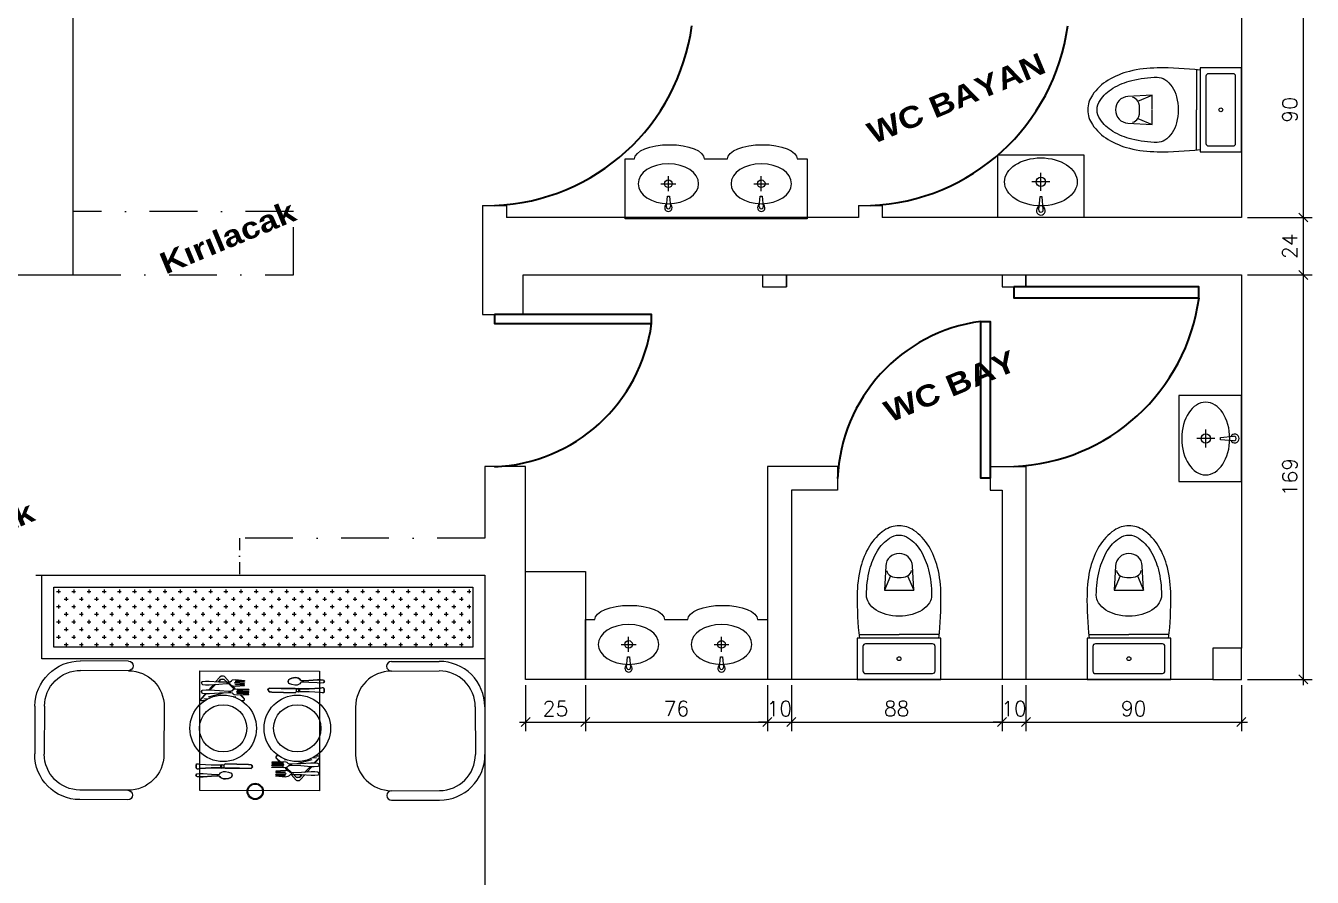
# Model space of a CAD drawing. Extents: x -454 to 2691, y -140 to 2189.
# Drawn here: x 795 to 1333, y 1299 to 1655 of the extents above; entities that cross this region are included whole.
import ezdxf

# ---------------------------------------------------------------- set-up
doc = ezdxf.new("R2010")
doc.units = 0
doc.header["$PDMODE"] = 3
doc.linetypes.add('DASHDOT', pattern=[1, 0.5, -0.25, 0, -0.25])
doc.layers.get('0').update_dxf_attribs({"linetype": 'CONTINUOUS'})
doc.layers.get('DEFPOINTS').update_dxf_attribs({"linetype": 'CONTINUOUS'})
for name, color, linetype in [('AKS', 1, 'DASHDOT'), ('ANTET', 7, 'CONTINUOUS'), ('Duvar', 7, 'CONTINUOUS'), ('INCE', 5, 'CONTINUOUS'), ('KOLON', 4, 'CONTINUOUS'), ('OLCU', 7, 'CONTINUOUS'), ('PERDE', 3, 'CONTINUOUS'), ('Tefriş', 170, 'CONTINUOUS'), ('WINDOW_TEXT', 7, 'CONTINUOUS')]:
    doc.layers.add(name, color=color, linetype=linetype)
doc.layers.add('TEFRIS', color=34, linetype='CONTINUOUS', lineweight=35)
doc.layers.add('TEFRİŞ', color=72, linetype='CONTINUOUS', lineweight=9)
doc.styles.add('OLCU YAZ.', font='romanstw.shx')
doc.dimstyles.new('CM-(S25)-O', dxfattribs={"dimscale": 2.5, "dimtxt": 2.5, "dimasz": 1.5, "dimexe": 1.5, "dimexo": 1, "dimgap": 1, "dimtad": 1, "dimdec": 1, "dimzin": 12, "dimdsep": 46, "dimtxsty": 'OLCU YAZ.', "dimblk1": 'OBLIQUE', "dimblk2": 'OBLIQUE', "dimsah": 1, "dimcen": 9, "dimdle": 1, "dimclrd": 7, "dimclre": 7, "dimclrt": 3, "dimadec": 1, "dimazin": 0, "dimtfac": 1, "dimtdec": 1, "dimtix": 1, "dimtmove": 2, "dimatfit": 3, "dimldrblk": 'OBLIQUE', "dimtolj": 1, "dimtzin": 0, "dimarcsym": 0})

# ---------------------------------------------------------------- blocks, each defined once
blk = doc.blocks.new('A$C2CC5132F')
for p, q in [((38.94, 58.07), (18.94, 58)), ((38.95, 54.07), (18.95, 54)), ((0.07, 18.94), (0, 38.94)), ((4.07, 18.95), (4, 38.95)), ((54.07, 19.12), (54, 39.12)), ((39.12, 4.07), (19.12, 4)), ((39.13, 0.07), (19.13, 0))]:
    blk.add_line(p, q)
for centre, radius, start, end in [((19, 39), 19, 90.1889, 180.1889), ((19, 39), 15, 90.1889, 180.1889), ((38.94, 56.07), 2, 270.1889, 90.1889), ((39, 39.07), 15, 0.1889, 90.1889), ((19.07, 19), 19, 180.1889, 270.1889), ((19.07, 19), 15, 180.1889, 270.1889), ((39.07, 19.07), 15, 270.1889, 0.1889), ((39.12, 2.07), 2, 270.1889, 90.1889)]:
    blk.add_arc(centre, radius, start, end)
blk = doc.blocks.new('_OBLIQUE')
at = {"color": 0, "linetype": 'ByBlock'}
blk.add_line((-0.5, -0.5), (0.5, 0.5), dxfattribs=at)
blk = doc.blocks.new('*D22')
at = {"layer": 'DEFPOINTS', "color": 0, "transparency": 16777216}
for p in [(1303.05, 1664.87), (1303.05, 1574.87), (1328.89, 1574.87)]:
    blk.add_point(p, dxfattribs=at)
at = {"layer": 'OLCU', "color": 7, "lineweight": -2, "transparency": 16777216}
for p, q in [((1328.89, 1667.37), (1328.89, 1572.37)), ((1305.55, 1664.87), (1332.64, 1664.87)), ((1305.55, 1574.87), (1332.64, 1574.87))]:
    blk.add_line(p, q, dxfattribs=at)
at = {"layer": 'OLCU', "color": 7, "lineweight": -2, "transparency": 16777216, "xscale": 3.75, "yscale": 3.75, "zscale": 3.75}
for p, rotation in [((1328.89, 1664.87), 90), ((1328.89, 1574.87), 270)]:
    blk.add_blockref('_OBLIQUE', p, dxfattribs=dict(at, rotation=rotation))
at = {"layer": 'OLCU', "color": 3, "transparency": 16777216, "insert": (1323.27, 1619.87), "char_height": 6.25, "attachment_point": 5, "rotation": 90, "style": 'OLCU YAZ.'}
blk.add_mtext('\\A1;90', dxfattribs=at)
blk = doc.blocks.new('*D23')
at = {"layer": 'DEFPOINTS', "color": 0, "transparency": 16777216}
for p in [(1303.05, 1574.87), (1303.05, 1550.87), (1328.89, 1550.87)]:
    blk.add_point(p, dxfattribs=at)
at = {"layer": 'OLCU', "color": 7, "lineweight": -2, "transparency": 16777216}
for p, q in [((1305.55, 1574.87), (1332.64, 1574.87)), ((1328.89, 1577.37), (1328.89, 1548.37)), ((1305.55, 1550.87), (1332.64, 1550.87))]:
    blk.add_line(p, q, dxfattribs=at)
at = {"layer": 'OLCU', "color": 7, "lineweight": -2, "transparency": 16777216, "xscale": 3.75, "yscale": 3.75, "zscale": 3.75}
for p, rotation in [((1328.89, 1574.87), 90), ((1328.89, 1550.87), 270)]:
    blk.add_blockref('_OBLIQUE', p, dxfattribs=dict(at, rotation=rotation))
at = {"layer": 'OLCU', "color": 3, "transparency": 16777216, "insert": (1323.27, 1562.87), "char_height": 6.25, "attachment_point": 5, "rotation": 90, "style": 'OLCU YAZ.'}
blk.add_mtext('\\A1;24', dxfattribs=at)
blk = doc.blocks.new('*D24')
at = {"layer": 'DEFPOINTS', "color": 0, "transparency": 16777216}
for p in [(1303.05, 1550.87), (1303.05, 1381.87), (1328.89, 1381.87)]:
    blk.add_point(p, dxfattribs=at)
at = {"layer": 'OLCU', "color": 7, "lineweight": -2, "transparency": 16777216}
for p, q in [((1328.89, 1553.37), (1328.89, 1379.37)), ((1305.55, 1550.87), (1332.64, 1550.87)), ((1305.55, 1381.87), (1332.64, 1381.87))]:
    blk.add_line(p, q, dxfattribs=at)
at = {"layer": 'OLCU', "color": 7, "lineweight": -2, "transparency": 16777216, "xscale": 3.75, "yscale": 3.75, "zscale": 3.75}
for p, rotation in [((1328.89, 1550.87), 90), ((1328.89, 1381.87), 270)]:
    blk.add_blockref('_OBLIQUE', p, dxfattribs=dict(at, rotation=rotation))
at = {"layer": 'OLCU', "color": 3, "transparency": 16777216, "insert": (1323.27, 1466.37), "char_height": 6.25, "attachment_point": 5, "rotation": 90, "style": 'OLCU YAZ.'}
blk.add_mtext('\\A1;169', dxfattribs=at)
blk = doc.blocks.new('*D25')
at = {"layer": 'DEFPOINTS', "color": 0, "transparency": 16777216}
for p in [(1004.05, 1381.87), (1029.05, 1381.87), (1029.05, 1364.03)]:
    blk.add_point(p, dxfattribs=at)
at = {"layer": 'OLCU', "color": 7, "lineweight": -2, "transparency": 16777216}
for p, q in [((1004.05, 1379.37), (1004.05, 1360.28)), ((1029.05, 1379.37), (1029.05, 1360.28)), ((1001.55, 1364.03), (1031.55, 1364.03))]:
    blk.add_line(p, q, dxfattribs=at)
at = {"layer": 'OLCU', "color": 7, "lineweight": -2, "transparency": 16777216, "xscale": 3.75, "yscale": 3.75, "zscale": 3.75, "rotation": 180}
blk.add_blockref('_OBLIQUE', (1004.05, 1364.03), dxfattribs=at)
at = {"layer": 'OLCU', "color": 7, "lineweight": -2, "transparency": 16777216, "xscale": 3.75, "yscale": 3.75, "zscale": 3.75}
blk.add_blockref('_OBLIQUE', (1029.05, 1364.03), dxfattribs=at)
at = {"layer": 'OLCU', "color": 3, "transparency": 16777216, "insert": (1016.55, 1369.65), "char_height": 6.25, "attachment_point": 5, "style": 'OLCU YAZ.'}
blk.add_mtext('\\A1;25', dxfattribs=at)
blk = doc.blocks.new('*D26')
at = {"layer": 'DEFPOINTS', "color": 0, "transparency": 16777216}
for p in [(1029.05, 1381.87), (1105.06, 1381.87), (1105.06, 1364.03)]:
    blk.add_point(p, dxfattribs=at)
at = {"layer": 'OLCU', "color": 7, "lineweight": -2, "transparency": 16777216}
for p, q in [((1029.05, 1379.37), (1029.05, 1360.28)), ((1105.06, 1379.37), (1105.06, 1360.28)), ((1026.55, 1364.03), (1107.56, 1364.03))]:
    blk.add_line(p, q, dxfattribs=at)
at = {"layer": 'OLCU', "color": 7, "lineweight": -2, "transparency": 16777216, "xscale": 3.75, "yscale": 3.75, "zscale": 3.75, "rotation": 180}
blk.add_blockref('_OBLIQUE', (1029.05, 1364.03), dxfattribs=at)
at = {"layer": 'OLCU', "color": 7, "lineweight": -2, "transparency": 16777216, "xscale": 3.75, "yscale": 3.75, "zscale": 3.75}
blk.add_blockref('_OBLIQUE', (1105.06, 1364.03), dxfattribs=at)
at = {"layer": 'OLCU', "color": 3, "transparency": 16777216, "insert": (1067.05, 1369.65), "char_height": 6.25, "attachment_point": 5, "style": 'OLCU YAZ.'}
blk.add_mtext('\\A1;76', dxfattribs=at)
blk = doc.blocks.new('*D27')
at = {"layer": 'DEFPOINTS', "color": 0, "transparency": 16777216}
for p in [(1105.06, 1381.87), (1115.06, 1381.87), (1115.06, 1364.03)]:
    blk.add_point(p, dxfattribs=at)
at = {"layer": 'OLCU', "color": 7, "lineweight": -2, "transparency": 16777216}
for p, q in [((1105.06, 1379.37), (1105.06, 1360.28)), ((1115.06, 1379.37), (1115.06, 1360.28)), ((1105.06, 1364.03), (1101.31, 1364.03)), ((1105.06, 1364.03), (1115.06, 1364.03)), ((1115.06, 1364.03), (1118.81, 1364.03))]:
    blk.add_line(p, q, dxfattribs=at)
at = {"layer": 'OLCU', "color": 7, "lineweight": -2, "transparency": 16777216, "xscale": 3.75, "yscale": 3.75, "zscale": 3.75}
blk.add_blockref('_OBLIQUE', (1105.06, 1364.03), dxfattribs=at)
at = {"layer": 'OLCU', "color": 7, "lineweight": -2, "transparency": 16777216, "xscale": 3.75, "yscale": 3.75, "zscale": 3.75, "rotation": 180}
blk.add_blockref('_OBLIQUE', (1115.06, 1364.03), dxfattribs=at)
at = {"layer": 'OLCU', "color": 3, "transparency": 16777216, "insert": (1110.06, 1369.65), "char_height": 6.25, "attachment_point": 5, "style": 'OLCU YAZ.'}
blk.add_mtext('\\A1;10', dxfattribs=at)
blk = doc.blocks.new('*D28')
at = {"layer": 'DEFPOINTS', "color": 0, "transparency": 16777216}
for p in [(1115.06, 1381.87), (1203.05, 1381.87), (1203.05, 1364.03)]:
    blk.add_point(p, dxfattribs=at)
at = {"layer": 'OLCU', "color": 7, "lineweight": -2, "transparency": 16777216}
for p, q in [((1115.06, 1379.37), (1115.06, 1360.28)), ((1203.05, 1379.37), (1203.05, 1360.28)), ((1112.56, 1364.03), (1205.55, 1364.03))]:
    blk.add_line(p, q, dxfattribs=at)
at = {"layer": 'OLCU', "color": 7, "lineweight": -2, "transparency": 16777216, "xscale": 3.75, "yscale": 3.75, "zscale": 3.75, "rotation": 180}
blk.add_blockref('_OBLIQUE', (1115.06, 1364.03), dxfattribs=at)
at = {"layer": 'OLCU', "color": 7, "lineweight": -2, "transparency": 16777216, "xscale": 3.75, "yscale": 3.75, "zscale": 3.75}
blk.add_blockref('_OBLIQUE', (1203.05, 1364.03), dxfattribs=at)
at = {"layer": 'OLCU', "color": 3, "transparency": 16777216, "insert": (1159.05, 1369.65), "char_height": 6.25, "attachment_point": 5, "style": 'OLCU YAZ.'}
blk.add_mtext('\\A1;88', dxfattribs=at)
blk = doc.blocks.new('*D29')
at = {"layer": 'DEFPOINTS', "color": 0, "transparency": 16777216}
for p in [(1203.05, 1381.87), (1213.05, 1381.87), (1213.05, 1364.03)]:
    blk.add_point(p, dxfattribs=at)
at = {"layer": 'OLCU', "color": 7, "lineweight": -2, "transparency": 16777216}
for p, q in [((1203.05, 1379.37), (1203.05, 1360.28)), ((1213.05, 1379.37), (1213.05, 1360.28)), ((1203.05, 1364.03), (1199.3, 1364.03)), ((1203.05, 1364.03), (1213.05, 1364.03)), ((1213.05, 1364.03), (1216.8, 1364.03))]:
    blk.add_line(p, q, dxfattribs=at)
at = {"layer": 'OLCU', "color": 7, "lineweight": -2, "transparency": 16777216, "xscale": 3.75, "yscale": 3.75, "zscale": 3.75}
blk.add_blockref('_OBLIQUE', (1203.05, 1364.03), dxfattribs=at)
at = {"layer": 'OLCU', "color": 7, "lineweight": -2, "transparency": 16777216, "xscale": 3.75, "yscale": 3.75, "zscale": 3.75, "rotation": 180}
blk.add_blockref('_OBLIQUE', (1213.05, 1364.03), dxfattribs=at)
at = {"layer": 'OLCU', "color": 3, "transparency": 16777216, "insert": (1208.05, 1369.65), "char_height": 6.25, "attachment_point": 5, "style": 'OLCU YAZ.'}
blk.add_mtext('\\A1;10', dxfattribs=at)
blk = doc.blocks.new('*D30')
at = {"layer": 'DEFPOINTS', "color": 0, "transparency": 16777216}
for p in [(1213.05, 1381.87), (1303.05, 1381.87), (1303.05, 1364.03)]:
    blk.add_point(p, dxfattribs=at)
at = {"layer": 'OLCU', "color": 7, "lineweight": -2, "transparency": 16777216}
for p, q in [((1213.05, 1379.37), (1213.05, 1360.28)), ((1303.05, 1379.37), (1303.05, 1360.28)), ((1210.55, 1364.03), (1305.55, 1364.03))]:
    blk.add_line(p, q, dxfattribs=at)
at = {"layer": 'OLCU', "color": 7, "lineweight": -2, "transparency": 16777216, "xscale": 3.75, "yscale": 3.75, "zscale": 3.75, "rotation": 180}
blk.add_blockref('_OBLIQUE', (1213.05, 1364.03), dxfattribs=at)
at = {"layer": 'OLCU', "color": 7, "lineweight": -2, "transparency": 16777216, "xscale": 3.75, "yscale": 3.75, "zscale": 3.75}
blk.add_blockref('_OBLIQUE', (1303.05, 1364.03), dxfattribs=at)
at = {"layer": 'OLCU', "color": 3, "transparency": 16777216, "insert": (1258.05, 1369.65), "char_height": 6.25, "attachment_point": 5, "style": 'OLCU YAZ.'}
blk.add_mtext('\\A1;90', dxfattribs=at)

msp = doc.modelspace()

# ---------------------------------------------------------------- hatches: boundary and pattern name
at = {"layer": 'PERDE'}
h = msp.add_hatch(dxfattribs=at)
h.set_pattern_fill('CROSS', color=256, scale=0.5, angle=-90)
h.set_pattern_definition([(270, (23875.342, 9461.6717), (3.175, -3.175), [1.5875, -4.7625]), (360, (23874.548, 9460.878), (3.175, 3.175), [1.5875, -4.7625])])
h.paths.add_polyline_path([(807.05, 1420.37), (807.05, 1395.37), (982.05, 1395.37), (982.05, 1420.37)])

# ---------------------------------------------------------------- linework, layer by layer
at = {"layer": 'AKS', "ltscale": 40}
msp.add_line((987.05, 1440.87), (884.55, 1440.87), dxfattribs=at)
at = {"layer": 'AKS', "ltscale": 10}
for p, q in [((884.55, 1440.87), (884.55, 1425.37)), ((799.55, 1425.37), (987.05, 1425.37))]:
    msp.add_line(p, q, dxfattribs=at)
at = {"layer": 'AKS', "ltscale": 40}
msp.add_lwpolyline([(815.05, 1550.87), (907.05, 1550.87), (907.05, 1577.37), (815.05, 1577.37)], dxfattribs=at)
at = {"layer": 'Duvar'}
for p, q in [((815.05, 1550.87), (815.05, 1674.87)), ((1303.05, 1664.87), (1303.05, 1574.87)), ((986.05, 1579.87), (986.05, 1534.37)), ((986.05, 1579.87), (996.05, 1579.87)), ((996.05, 1579.87), (996.05, 1574.87)), ((1143.05, 1574.87), (996.05, 1574.87)), ((1143.05, 1579.87), (1143.05, 1574.87)), ((1143.05, 1579.87), (1153.05, 1579.87)), ((1153.05, 1579.87), (1153.05, 1574.87)), ((1153.05, 1579.87), (1153.05, 1574.87)), ((1303.05, 1574.87), (1153.05, 1574.87)), ((778.55, 1550.87), (815.05, 1550.87)), ((1003.05, 1534.37), (1003.05, 1550.87)), ((1003.05, 1550.87), (1303.05, 1550.87)), ((1103.05, 1550.87), (1103.05, 1545.87)), ((1103.05, 1550.87), (1103.05, 1545.87)), ((1113.05, 1550.87), (1113.05, 1545.87)), ((1113.05, 1550.87), (1113.05, 1545.87)), ((1113.05, 1545.87), (1113.05, 1550.87)), ((1203.05, 1550.87), (1203.05, 1545.87)), ((1203.05, 1550.87), (1203.05, 1545.87)), ((1213.05, 1550.87), (1213.05, 1545.87)), ((1213.05, 1550.87), (1213.05, 1545.87)), ((1213.05, 1545.87), (1213.05, 1550.87)), ((1303.05, 1550.87), (1303.05, 1394.87)), ((1103.05, 1545.87), (1113.05, 1545.87)), ((1203.05, 1545.87), (1213.05, 1545.87)), ((986.05, 1534.37), (1003.05, 1534.37)), ((1004.05, 1470.87), (987.05, 1470.87)), ((987.05, 1470.87), (987.05, 1440.87)), ((1004.05, 1426.87), (1004.05, 1470.87)), ((1105.06, 1470.87), (1105.06, 1381.87)), ((1134.39, 1470.87), (1105.06, 1470.87)), ((1134.39, 1470.87), (1134.39, 1460.87)), ((1198.05, 1470.87), (1213.05, 1470.87)), ((1198.05, 1470.87), (1198.05, 1460.87)), ((1213.05, 1470.87), (1213.05, 1381.87)), ((1213.05, 1465.87), (1213.05, 1460.87)), ((1213.05, 1465.87), (1213.05, 1460.87)), ((1115.06, 1460.87), (1115.06, 1381.87)), ((1134.39, 1460.87), (1115.06, 1460.87)), ((1198.05, 1460.87), (1203.05, 1460.87)), ((1203.05, 1460.87), (1203.05, 1381.87)), ((987.05, 1425.37), (987.05, 1109.37)), ((1291.05, 1381.87), (1029.05, 1381.87))]:
    msp.add_line(p, q, dxfattribs=at)
at = {"layer": 'INCE', "color": 29}
for points in [[(987.05, 1425.37), (987.05, 1390.37), (802.05, 1390.37), (802.05, 1425.37)], [(982.05, 1420.37), (982.05, 1395.37), (807.05, 1395.37), (807.05, 1420.37)]]:
    msp.add_lwpolyline(points, close=True, dxfattribs=at)
at = {"layer": 'KOLON'}
for points in [[(1004.05, 1426.87), (1029.05, 1426.87), (1029.05, 1381.87), (1004.05, 1381.87)], [(1291.05, 1381.87), (1303.05, 1381.87), (1303.05, 1394.87), (1291.05, 1394.87)]]:
    msp.add_lwpolyline(points, close=True, dxfattribs=at)
at = {"layer": 'PERDE'}
msp.add_lwpolyline([(917.93, 1335.33), (867.93, 1335.4), (868.01, 1385.4), (918.01, 1385.33)], close=True, dxfattribs=at)
at = {"layer": 'TEFRIS'}
for points in [[(1208.05, 1545.87), (1208.05, 1541.32), (1285.33, 1541.32), (1285.33, 1545.87)], [(991.05, 1534.37), (991.05, 1530.51), (1056.64, 1530.51), (1056.64, 1534.37)], [(1198.05, 1465.87), (1194.2, 1465.87), (1194.2, 1531.46), (1198.05, 1531.46)]]:
    msp.add_lwpolyline(points, close=True, dxfattribs=at)
for centre, radius, start, end in [((987.52, 1666.52), 86.73, 272.3362, 352.3787), ((1144.52, 1666.52), 86.73, 272.3362, 352.3787), ((1204.74, 1552.1), 81.31, 272.3362, 352.3787), ((988.24, 1539.66), 69.01, 272.3362, 352.3787), ((1203.35, 1463.05), 69.01, 97.6213, 177.6638)]:
    msp.add_arc(centre, radius, start, end, dxfattribs=at)
at = {"layer": 'Tefriş'}
for p, q in [((1045.67, 1574.38), (1045.67, 1599.34)), ((1045.67, 1599.34), (1049.59, 1599.34)), ((1078.71, 1599.34), (1088.39, 1599.34)), ((1117.51, 1599.34), (1121.67, 1599.34)), ((1121.67, 1599.34), (1121.67, 1574.38)), ((1063.69, 1585.86), (1063.69, 1592.09)), ((1102.5, 1585.86), (1102.5, 1592.09)), ((1219.29, 1586.02), (1219.29, 1593.51)), ((1060.58, 1588.97), (1066.81, 1588.97)), ((1099.38, 1588.97), (1105.61, 1588.97)), ((1223.04, 1589.77), (1215.55, 1589.77)), ((1062.88, 1579.35), (1063.28, 1583.83)), ((1063.28, 1583.83), (1064.1, 1583.83)), ((1064.1, 1583.83), (1064.51, 1579.35)), ((1101.68, 1579.35), (1102.09, 1583.83)), ((1102.09, 1583.83), (1102.9, 1583.83)), ((1102.9, 1583.83), (1103.31, 1579.35)), ((1218.8, 1583.57), (1218.31, 1578.18)), ((1219.78, 1583.57), (1218.8, 1583.57)), ((1220.27, 1578.18), (1219.78, 1583.57)), ((1121.67, 1574.38), (1045.67, 1574.38)), ((1288.15, 1478.76), (1288.15, 1486.25)), ((1294.35, 1483), (1299.74, 1483.49)), ((1291.9, 1482.51), (1284.41, 1482.51)), ((1294.35, 1482.02), (1294.35, 1483)), ((1299.74, 1481.53), (1294.35, 1482.02)), ((1029.05, 1381.87), (1029.05, 1406.83)), ((1029.05, 1406.83), (1032.97, 1406.83)), ((1062.09, 1406.83), (1071.77, 1406.83)), ((1100.89, 1406.83), (1105.06, 1406.83)), ((1105.06, 1406.83), (1105.06, 1381.87)), ((1047.07, 1393.35), (1047.07, 1399.58)), ((1085.88, 1393.35), (1085.88, 1399.58)), ((1043.96, 1396.46), (1050.19, 1396.46)), ((1082.76, 1396.46), (1089, 1396.46)), ((1046.26, 1386.84), (1046.67, 1391.32)), ((1046.67, 1391.32), (1047.48, 1391.32)), ((1047.48, 1391.32), (1047.89, 1386.84)), ((1085.06, 1386.84), (1085.47, 1391.32)), ((1085.47, 1391.32), (1086.29, 1391.32)), ((1086.29, 1391.32), (1086.69, 1386.84)), ((1105.06, 1381.87), (1029.05, 1381.87))]:
    msp.add_line(p, q, dxfattribs=at)
for points in [[(1237.28, 1574.87), (1201.3, 1574.87), (1201.3, 1601.01), (1237.28, 1601.01)], [(1303.05, 1464.52), (1303.05, 1500.5), (1276.92, 1500.5), (1276.92, 1464.52)]]:
    msp.add_lwpolyline(points, close=True, dxfattribs=at)
for centre, radius in [((1219.29, 1589.77), 1.93), ((1063.69, 1588.97), 1.6), ((1102.5, 1588.97), 1.6), ((1288.15, 1482.51), 1.93), ((1047.07, 1396.46), 1.6), ((1085.88, 1396.46), 1.6)]:
    msp.add_circle(centre, radius, dxfattribs=at)
for centre, radius, start, end in [((1063.69, 1578.94), 1.54, 118.3615, 61.6385), ((1102.5, 1578.94), 1.54, 118.3615, 61.6385), ((1063.69, 1579.27), 0.819, 174.8056, 5.1944), ((1102.5, 1579.27), 0.819, 174.8056, 5.1944), ((1219.29, 1577.69), 1.85, 118.3615, 61.6385), ((1219.29, 1578.09), 0.984, 174.8056, 5.1944), ((1300.23, 1482.51), 1.85, 208.3615, 151.6385), ((1299.83, 1482.51), 0.984, 264.8056, 95.1944), ((1047.07, 1386.43), 1.54, 118.3615, 61.6385), ((1047.07, 1386.77), 0.819, 174.8056, 5.1944), ((1085.88, 1386.43), 1.54, 118.3615, 61.6385), ((1085.88, 1386.77), 0.819, 174.8056, 5.1944)]:
    msp.add_arc(centre, radius, start, end, dxfattribs=at)
at = {"layer": 'Tefriş', "extrusion": (0, 0, -1)}
for centre in [(1064.15, 1599.34), (1102.95, 1599.34), (1047.53, 1406.83), (1086.33, 1406.83)]:
    msp.add_ellipse(centre, major_axis=(14.56, 0), ratio=0.409186, start_param=3.141593, end_param=6.283185, dxfattribs=at)
for centre, major_axis in [((1063.69, 1588.97), (-12.64, 0)), ((1102.5, 1588.97), (-12.64, 0)), ((1288.15, 1482.51), (0, -15.19)), ((1047.07, 1396.46), (-12.64, 0)), ((1085.88, 1396.46), (-12.64, 0))]:
    msp.add_ellipse(centre, major_axis=major_axis, ratio=0.660241, dxfattribs=at)
at = {"layer": 'Tefriş'}
msp.add_ellipse((1219.29, 1589.77), major_axis=(15.19, 0), ratio=0.660241, dxfattribs=at)
at = {"layer": 'TEFRİŞ', "ltscale": 0.02}
for p, q in [((1284.34, 1636.62), (1284.34, 1619.87)), ((1303.05, 1637.37), (1285.8, 1637.37)), ((1285.8, 1637.37), (1285.8, 1602.37)), ((1303.05, 1602.37), (1303.05, 1637.37)), ((1259.79, 1623.46), (1265.76, 1625.97)), ((1284.34, 1603.12), (1284.34, 1619.87)), ((1259.79, 1616.28), (1265.76, 1613.77)), ((1285.8, 1602.37), (1303.05, 1602.37)), ((1156.46, 1425.13), (1153.95, 1419.16)), ((1163.64, 1425.13), (1166.15, 1419.16)), ((1252.46, 1425.13), (1249.95, 1419.16)), ((1259.64, 1425.13), (1262.15, 1419.16)), ((1142.55, 1399.12), (1142.55, 1381.87)), ((1177.55, 1399.12), (1142.55, 1399.12)), ((1143.31, 1400.58), (1160.05, 1400.58)), ((1176.8, 1400.58), (1160.05, 1400.58)), ((1177.55, 1381.87), (1177.55, 1399.12)), ((1238.55, 1399.12), (1238.55, 1381.87)), ((1273.55, 1399.12), (1238.55, 1399.12)), ((1239.31, 1400.58), (1256.05, 1400.58)), ((1272.8, 1400.58), (1256.05, 1400.58)), ((1273.55, 1381.87), (1273.55, 1399.12)), ((1142.55, 1381.87), (1177.55, 1381.87)), ((1238.55, 1381.87), (1273.55, 1381.87))]:
    msp.add_line(p, q, dxfattribs=at)
for points in [[(1285.8, 1636.45, 0.032668), (1267.9, 1637.37, 0.061289), (1256.28, 1635.94, 0.074622), (1247.38, 1632.24, 0.106977), (1240.8, 1626.04, 0.151576), (1238.89, 1619.87, 0.151576), (1240.8, 1613.7, 0.106977), (1247.38, 1607.49, 0.074622), (1256.28, 1603.8, 0.061289), (1267.9, 1602.37, 0.032668), (1285.8, 1603.28, 0.032668)], [(1265.76, 1619.94), (1265.76, 1625.97), (1255.67, 1625.47, 0.405979), (1250.45, 1619.87, 0.405979), (1255.67, 1614.27), (1265.76, 1613.77), (1265.76, 1619.79)], [(1257.58, 1614.68, 0.22526), (1259.79, 1616.28, 0.155373), (1260.49, 1619.87, 0.155373), (1259.79, 1623.46, 0.22526), (1257.58, 1625.06)], [(1176.64, 1399.12, 0.032668), (1177.55, 1417.02, 0.061289), (1176.12, 1428.64, 0.074622), (1172.43, 1437.54, 0.106977), (1166.22, 1444.12, 0.151576), (1160.05, 1446.03, 0.151576), (1153.89, 1444.12, 0.106977), (1147.68, 1437.54, 0.074622), (1143.98, 1428.64, 0.061289), (1142.55, 1417.02, 0.032668), (1143.47, 1399.12, 0.032668)], [(1272.64, 1399.12, 0.032668), (1273.55, 1417.02, 0.061289), (1272.12, 1428.64, 0.074622), (1268.43, 1437.54, 0.106977), (1262.22, 1444.12, 0.151576), (1256.05, 1446.03, 0.151576), (1249.89, 1444.12, 0.106977), (1243.68, 1437.54, 0.074622), (1239.98, 1428.64, 0.061289), (1238.55, 1417.02, 0.032668), (1239.47, 1399.12, 0.032668)], [(1160.13, 1419.16), (1166.15, 1419.16), (1165.65, 1429.25, 0.405979), (1160.05, 1434.47, 0.405979), (1154.46, 1429.25), (1153.95, 1419.16), (1159.98, 1419.16)], [(1256.13, 1419.16), (1262.15, 1419.16), (1261.65, 1429.25, 0.405979), (1256.05, 1434.47, 0.405979), (1250.46, 1429.25), (1249.95, 1419.16), (1255.98, 1419.16)], [(1154.86, 1427.34, 0.22526), (1156.46, 1425.13, 0.155373), (1160.05, 1424.43, 0.155373), (1163.64, 1425.13, 0.22526), (1165.24, 1427.34)], [(1250.86, 1427.34, 0.22526), (1252.46, 1425.13, 0.155373), (1256.05, 1424.43, 0.155373), (1259.64, 1425.13, 0.22526), (1261.24, 1427.34)]]:
    msp.add_lwpolyline(points, format="xyb", dxfattribs=at)
for points in [[(1289.27, 1604.8), (1299.58, 1604.8, 0.414214), (1300.62, 1605.84), (1300.62, 1633.89, 0.414214), (1299.58, 1634.94), (1289.27, 1634.94, 0.414214), (1288.23, 1633.89), (1288.23, 1605.84, 0.414214)], [(1267.9, 1633.48, -0.144189), (1271.02, 1632.56, -0.107177), (1274.08, 1629.49, -0.077883), (1275.93, 1625.3, -0.065094), (1276.64, 1619.87, -0.065094), (1275.93, 1614.44, -0.077883), (1274.08, 1610.24, -0.107177), (1271.02, 1607.17, -0.144189), (1267.9, 1606.26, -0.061289), (1257.22, 1607.57, -0.074622), (1249.39, 1610.82, -0.106977), (1244.01, 1615.9, -0.151576), (1242.78, 1619.87, -0.151576), (1244.01, 1623.83, -0.106977), (1249.39, 1628.91, -0.074622), (1257.22, 1632.16, -0.061289)], [(1173.66, 1417.02, -0.144189), (1172.75, 1413.9, -0.107177), (1169.68, 1410.84, -0.077883), (1165.48, 1408.99, -0.065094), (1160.05, 1408.28, -0.065094), (1154.62, 1408.99, -0.077883), (1150.43, 1410.84, -0.107177), (1147.36, 1413.9, -0.144189), (1146.44, 1417.02, -0.061289), (1147.76, 1427.7, -0.074622), (1151.01, 1435.53, -0.106977), (1156.09, 1440.91, -0.151576), (1160.05, 1442.14, -0.151576), (1164.02, 1440.91, -0.106977), (1169.1, 1435.53, -0.074622), (1172.35, 1427.7, -0.061289)], [(1269.66, 1417.02, -0.144189), (1268.75, 1413.9, -0.107177), (1265.68, 1410.84, -0.077883), (1261.48, 1408.99, -0.065094), (1256.05, 1408.28, -0.065094), (1250.62, 1408.99, -0.077883), (1246.43, 1410.84, -0.107177), (1243.36, 1413.9, -0.144189), (1242.44, 1417.02, -0.061289), (1243.76, 1427.7, -0.074622), (1247.01, 1435.53, -0.106977), (1252.09, 1440.91, -0.151576), (1256.05, 1442.14, -0.151576), (1260.02, 1440.91, -0.106977), (1265.1, 1435.53, -0.074622), (1268.35, 1427.7, -0.061289)], [(1144.98, 1395.65), (1144.98, 1385.34, 0.414214), (1146.03, 1384.3), (1174.08, 1384.3, 0.414214), (1175.12, 1385.34), (1175.12, 1395.65, 0.414214), (1174.08, 1396.69), (1146.03, 1396.69, 0.414214)], [(1240.98, 1395.65), (1240.98, 1385.34, 0.414214), (1242.03, 1384.3), (1270.08, 1384.3, 0.414214), (1271.12, 1385.34), (1271.12, 1395.65, 0.414214), (1270.08, 1396.69), (1242.03, 1396.69, 0.414214)]]:
    msp.add_lwpolyline(points, format="xyb", close=True, dxfattribs=at)
for centre in [(1294.43, 1619.87), (1160.05, 1390.49), (1256.05, 1390.49)]:
    msp.add_circle(centre, 0.806, dxfattribs=at)
at = {"layer": 'WINDOW_TEXT', "color": 8}
for p, q in [((869.11, 1381.01), (870.34, 1381.17)), ((870.34, 1381.17), (871.89, 1381.16)), ((871.89, 1381.16), (875.9, 1380.85)), ((876.21, 1382.7), (874.69, 1380.94)), ((876.67, 1381.77), (875.76, 1380.86)), ((876.83, 1383.16), (876.21, 1382.7)), ((877.6, 1381.93), (876.67, 1381.77)), ((877.91, 1383.16), (876.83, 1383.16)), ((878.21, 1381.77), (877.6, 1381.93)), ((878.22, 1383.01), (877.91, 1383.16)), ((879.34, 1380.69), (878.21, 1381.77)), ((880.31, 1380.72), (878.22, 1383.01)), ((880.68, 1380.84), (881.15, 1381.31)), ((881.15, 1381.31), (881.61, 1381.61)), ((881.61, 1381.61), (882.84, 1381.77)), ((882.84, 1381.77), (886.7, 1381.45)), ((886.7, 1381.3), (882.84, 1381.15)), ((882.84, 1381.15), (882.84, 1380.99)), ((886.7, 1381.45), (886.7, 1381.3)), ((905.08, 1381.56), (904.85, 1381.01)), ((905.49, 1381.97), (905.08, 1381.56)), ((906.39, 1382.33), (905.49, 1381.97)), ((907.74, 1382.58), (906.39, 1382.33)), ((908.57, 1382.53), (907.74, 1382.58)), ((909.26, 1382.3), (908.57, 1382.53)), ((909.77, 1381.94), (909.26, 1382.3)), ((910.06, 1381.54), (909.77, 1381.94)), ((910.2, 1381.4), (910.06, 1381.54)), ((910.6, 1381.26), (910.2, 1381.4)), ((911.37, 1381.26), (910.6, 1381.26)), ((913.55, 1381.38), (911.37, 1381.26)), ((917.07, 1381.63), (913.55, 1381.38)), ((918.38, 1381.65), (917.07, 1381.63)), ((919.53, 1381.53), (918.38, 1381.65)), ((919.85, 1381.4), (919.53, 1381.53)), ((919.97, 1381.14), (919.85, 1381.4)), ((919.97, 1380.83), (919.97, 1381.14)), ((870.37, 1375.95), (868.48, 1373.76)), ((868.64, 1376.85), (868.8, 1377.16)), ((868.64, 1376.85), (868.64, 1376.54)), ((868.64, 1376.54), (868.64, 1376.85)), ((868.64, 1376.54), (868.79, 1376.23)), ((870.8, 1375.92), (868.64, 1373.76)), ((868.65, 1380.55), (868.8, 1380.86)), ((868.65, 1380.55), (868.65, 1380.24)), ((868.65, 1380.24), (868.8, 1379.93)), ((868.79, 1376.23), (869.1, 1376.08)), ((868.8, 1380.86), (869.11, 1381.01)), ((868.8, 1379.93), (869.11, 1379.78)), ((868.8, 1377.16), (869.1, 1377.31)), ((869.1, 1377.31), (870.65, 1377.46)), ((869.1, 1376.08), (870.65, 1375.92)), ((869.11, 1379.78), (870.34, 1379.62)), ((870.34, 1379.62), (871.89, 1379.62)), ((870.65, 1377.46), (872.04, 1377.46)), ((870.65, 1375.92), (872.03, 1375.92)), ((871.57, 1374.53), (877.92, 1376.21)), ((873.66, 1379.76), (871.68, 1377.46)), ((871.89, 1379.62), (875.9, 1379.92)), ((872.03, 1375.92), (876.2, 1376.22)), ((872.04, 1377.46), (876.2, 1377.15)), ((874.73, 1379.84), (872.32, 1377.44)), ((875.9, 1380.85), (879.14, 1380.69)), ((875.9, 1379.92), (879.14, 1380.07)), ((876.2, 1377.15), (879.91, 1376.99)), ((876.2, 1376.22), (879.9, 1376.37)), ((879.14, 1380.69), (880.22, 1380.69)), ((879.14, 1380.07), (880.22, 1380.07)), ((879.9, 1376.37), (880.98, 1376.37)), ((879.91, 1376.99), (880.99, 1376.99)), ((882.38, 1377.76), (879.98, 1380.07)), ((880.22, 1380.69), (880.68, 1380.84)), ((880.22, 1380.07), (880.68, 1379.92)), ((880.68, 1379.92), (881.14, 1379.45)), ((880.98, 1376.37), (881.45, 1376.21)), ((880.99, 1376.99), (881.45, 1377.14)), ((881.14, 1379.45), (881.61, 1379.14)), ((881.45, 1377.14), (881.91, 1377.6)), ((881.45, 1376.21), (881.91, 1375.75)), ((881.61, 1379.14), (882.84, 1378.99)), ((882.95, 1377.83), (881.77, 1379.12)), ((881.91, 1377.6), (882.38, 1377.75)), ((881.91, 1375.75), (882.37, 1375.59)), ((882.38, 1377.75), (883.61, 1377.91)), ((882.69, 1380.53), (882.53, 1380.38)), ((882.69, 1380.22), (882.53, 1380.38)), ((886.7, 1380.68), (882.69, 1380.53)), ((886.7, 1380.06), (882.69, 1380.22)), ((882.84, 1380.99), (886.7, 1380.83)), ((882.84, 1379.76), (886.7, 1379.91)), ((882.84, 1379.61), (882.84, 1379.76)), ((886.7, 1379.45), (882.84, 1379.61)), ((882.84, 1378.99), (886.7, 1379.29)), ((883.45, 1376.83), (883.3, 1376.67)), ((883.45, 1376.52), (883.3, 1376.67)), ((883.67, 1376.51), (883.4, 1376.77)), ((888.39, 1376.97), (883.45, 1376.83)), ((888.39, 1376.36), (883.45, 1376.52)), ((883.61, 1377.91), (888.39, 1377.75)), ((888.39, 1377.59), (883.61, 1377.44)), ((883.61, 1377.44), (883.61, 1377.29)), ((883.61, 1377.29), (888.39, 1377.13)), ((883.61, 1376.06), (888.39, 1376.2)), ((883.61, 1375.9), (883.61, 1376.06)), ((888.39, 1375.74), (883.61, 1375.9)), ((884.17, 1376.5), (883.85, 1376.84)), ((884.32, 1375.88), (884.12, 1376.07)), ((884.75, 1375.86), (884.54, 1376.08)), ((886.7, 1380.83), (886.7, 1380.68)), ((886.7, 1379.91), (886.7, 1380.06)), ((886.7, 1379.29), (886.7, 1379.45)), ((888.39, 1377.75), (888.39, 1377.59)), ((888.39, 1377.13), (888.39, 1376.97)), ((888.39, 1376.2), (888.39, 1376.36)), ((888.39, 1375.59), (888.39, 1375.74)), ((896.67, 1377.93), (896.51, 1377.47)), ((896.51, 1377.47), (896.66, 1377.01)), ((896.66, 1377.01), (896.97, 1376.7)), ((896.98, 1378.24), (896.67, 1377.93)), ((896.97, 1376.7), (898.05, 1376.54)), ((901.91, 1378.08), (896.98, 1378.24)), ((898.05, 1376.54), (907.77, 1376.22)), ((907.78, 1378.07), (901.91, 1378.08)), ((905.07, 1380.46), (904.85, 1381.01)), ((905.49, 1380.04), (905.07, 1380.46)), ((906.39, 1379.68), (905.49, 1380.04)), ((907.73, 1379.42), (906.39, 1379.68)), ((908.57, 1379.48), (907.73, 1379.42)), ((907.77, 1376.22), (908.24, 1376.68)), ((908.24, 1377.92), (907.78, 1378.07)), ((908.24, 1377.92), (908.24, 1376.68)), ((908.86, 1377.92), (908.24, 1377.92)), ((908.85, 1376.68), (908.24, 1376.68)), ((909.26, 1379.71), (908.57, 1379.48)), ((909.16, 1376.53), (908.85, 1376.68)), ((909.17, 1378.07), (908.86, 1377.92)), ((909.17, 1378.07), (909.16, 1376.53)), ((909.78, 1376.68), (909.16, 1376.53)), ((909.78, 1377.91), (909.17, 1378.07)), ((909.77, 1380.06), (909.26, 1379.71)), ((910.06, 1380.46), (909.77, 1380.06)), ((913.64, 1377.91), (909.78, 1377.91)), ((909.78, 1376.68), (909.78, 1377.91)), ((913.64, 1376.67), (909.78, 1376.68)), ((910.2, 1380.6), (910.06, 1380.46)), ((910.6, 1380.73), (910.2, 1380.6)), ((911.36, 1380.73), (910.6, 1380.73)), ((913.55, 1380.61), (911.36, 1380.73)), ((917.06, 1380.34), (913.55, 1380.61)), ((918.42, 1378.21), (913.64, 1377.91)), ((918.42, 1376.36), (913.64, 1376.67)), ((918.37, 1380.33), (917.06, 1380.34)), ((919.53, 1380.44), (918.37, 1380.33)), ((919.04, 1378.36), (918.42, 1378.21)), ((919.04, 1376.2), (918.42, 1376.36)), ((919.5, 1378.36), (919.04, 1378.36)), ((919.5, 1376.2), (919.04, 1376.2)), ((919.81, 1378.21), (919.5, 1378.36)), ((919.81, 1376.36), (919.5, 1376.2)), ((919.84, 1380.57), (919.53, 1380.44)), ((919.97, 1377.75), (919.81, 1378.21)), ((919.96, 1376.82), (919.81, 1376.36)), ((919.97, 1380.83), (919.84, 1380.57)), ((919.96, 1376.82), (919.97, 1377.75)), ((868.48, 1373.76), (868.33, 1373.45)), ((868.33, 1373.45), (868.33, 1373.15)), ((868.33, 1373.15), (868.48, 1372.99)), ((868.64, 1373.76), (868.48, 1373.45)), ((868.48, 1372.99), (870.06, 1372.99)), ((869.72, 1373.76), (871.65, 1373.89)), ((882.04, 1374.6), (882.99, 1374.67)), ((882.37, 1375.59), (883.61, 1375.44)), ((883.61, 1375.44), (888.39, 1375.59)), ((886.38, 1373.89), (884.74, 1375.47)), ((886.69, 1373.74), (885.09, 1375.48)), ((885.42, 1372.97), (886.38, 1372.97)), ((886.54, 1373.58), (886.38, 1373.89)), ((886.38, 1372.97), (886.69, 1373.27)), ((886.69, 1373.27), (886.69, 1373.74)), ((900.02, 1349.84), (899.71, 1349.54)), ((899.71, 1349.54), (899.71, 1349.07)), ((899.71, 1349.07), (901.31, 1347.33)), ((899.87, 1349.23), (900.02, 1348.92)), ((900.99, 1349.84), (900.02, 1349.84)), ((900.02, 1348.92), (901.66, 1347.34)), ((916.69, 1349.05), (914.76, 1348.92)), ((915.6, 1346.89), (917.77, 1349.05)), ((916.03, 1346.86), (917.92, 1349.05)), ((917.92, 1349.82), (916.34, 1349.82)), ((917.77, 1349.05), (917.92, 1349.36)), ((918.07, 1349.66), (917.92, 1349.82)), ((917.92, 1349.05), (918.07, 1349.36)), ((918.07, 1349.36), (918.07, 1349.66)), ((866.44, 1345.99), (866.59, 1346.45)), ((866.44, 1345.99), (866.44, 1345.06)), ((866.44, 1345.06), (866.59, 1344.6)), ((866.59, 1346.45), (866.9, 1346.61)), ((866.59, 1344.6), (866.9, 1344.45)), ((866.9, 1346.61), (867.36, 1346.61)), ((866.9, 1344.45), (867.36, 1344.45)), ((867.36, 1346.61), (867.98, 1346.45)), ((867.36, 1344.45), (867.98, 1344.6)), ((867.98, 1346.45), (872.76, 1346.14)), ((867.98, 1344.6), (872.76, 1344.9)), ((872.76, 1346.14), (876.62, 1346.13)), ((872.76, 1344.9), (876.62, 1344.9)), ((876.62, 1346.13), (877.24, 1346.28)), ((876.62, 1346.13), (876.62, 1344.9)), ((876.62, 1344.9), (877.24, 1344.74)), ((877.24, 1346.28), (877.55, 1346.13)), ((877.24, 1344.74), (877.24, 1346.28)), ((877.24, 1344.74), (877.55, 1344.89)), ((877.55, 1346.13), (878.16, 1346.13)), ((877.55, 1344.89), (878.16, 1344.89)), ((878.63, 1346.59), (878.16, 1346.13)), ((878.16, 1344.89), (878.16, 1346.13)), ((878.16, 1344.89), (878.63, 1344.74)), ((888.35, 1346.27), (878.63, 1346.59)), ((878.63, 1344.74), (884.49, 1344.73)), ((884.49, 1344.73), (889.43, 1344.57)), ((889.43, 1346.11), (888.35, 1346.27)), ((889.74, 1345.8), (889.43, 1346.11)), ((889.43, 1344.57), (889.74, 1344.88)), ((889.89, 1345.34), (889.74, 1345.8)), ((889.74, 1344.88), (889.89, 1345.34)), ((902.8, 1347.37), (898.01, 1347.22)), ((898.01, 1347.22), (898.01, 1347.07)), ((898.01, 1347.07), (902.79, 1346.91)), ((902.79, 1346.75), (898.01, 1346.61)), ((898.01, 1346.61), (898.01, 1346.45)), ((898.01, 1346.45), (902.95, 1346.29)), ((898.01, 1345.84), (902.95, 1345.98)), ((898.01, 1345.68), (898.01, 1345.84)), ((902.79, 1345.52), (898.01, 1345.68)), ((898.01, 1345.22), (902.79, 1345.37)), ((898.01, 1345.06), (898.01, 1345.22)), ((902.79, 1344.9), (898.01, 1345.06)), ((903.56, 1343.82), (899.7, 1343.52)), ((899.7, 1343.52), (899.7, 1343.36)), ((901.66, 1346.95), (901.86, 1346.73)), ((902.08, 1346.93), (902.28, 1346.74)), ((902.23, 1346.31), (902.55, 1345.97)), ((902.74, 1346.3), (903, 1346.04)), ((902.79, 1346.91), (902.79, 1346.75)), ((902.79, 1345.37), (902.79, 1345.52)), ((904.03, 1345.06), (902.79, 1344.9)), ((904.03, 1347.22), (902.8, 1347.37)), ((902.95, 1346.29), (903.1, 1346.14)), ((902.95, 1345.98), (903.1, 1346.14)), ((904.36, 1348.21), (903.41, 1348.14)), ((903.45, 1344.98), (904.64, 1343.69)), ((904.8, 1343.67), (903.56, 1343.82)), ((904.02, 1345.05), (906.43, 1342.74)), ((904.49, 1347.06), (904.03, 1347.22)), ((904.49, 1345.21), (904.03, 1345.06)), ((904.95, 1346.6), (904.49, 1347.06)), ((904.95, 1345.67), (904.49, 1345.21)), ((905.26, 1343.36), (904.8, 1343.67)), ((905.42, 1346.44), (904.95, 1346.6)), ((905.42, 1345.82), (904.95, 1345.67)), ((906.5, 1346.44), (905.42, 1346.44)), ((906.5, 1345.82), (905.42, 1345.82)), ((910.2, 1346.59), (906.5, 1346.44)), ((910.2, 1345.66), (906.5, 1345.82)), ((914.83, 1348.28), (908.49, 1346.6)), ((914.37, 1346.89), (910.2, 1346.59)), ((914.37, 1345.35), (910.2, 1345.66)), ((911.67, 1342.97), (914.08, 1345.37)), ((912.74, 1343.05), (914.72, 1345.35)), ((915.76, 1346.89), (914.37, 1346.89)), ((915.75, 1345.35), (914.37, 1345.35)), ((917.3, 1345.5), (915.75, 1345.35)), ((917.3, 1346.73), (915.76, 1346.89)), ((917.61, 1346.58), (917.3, 1346.73)), ((917.61, 1345.65), (917.3, 1345.5)), ((917.76, 1346.27), (917.61, 1346.58)), ((917.76, 1345.96), (917.61, 1345.65)), ((917.76, 1345.96), (917.76, 1346.27)), ((917.76, 1346.27), (917.76, 1345.96)), ((866.43, 1341.98), (866.56, 1342.24)), ((866.43, 1341.98), (866.43, 1341.67)), ((866.43, 1341.67), (866.56, 1341.41)), ((866.56, 1342.24), (866.87, 1342.37)), ((866.56, 1341.41), (866.87, 1341.28)), ((866.87, 1342.37), (868.03, 1342.48)), ((866.87, 1341.28), (868.03, 1341.16)), ((868.03, 1342.48), (869.34, 1342.47)), ((868.03, 1341.16), (869.34, 1341.17)), ((869.34, 1342.47), (872.85, 1342.2)), ((869.34, 1341.17), (872.85, 1341.43)), ((872.85, 1342.2), (875.04, 1342.08)), ((872.85, 1341.43), (875.04, 1341.55)), ((875.04, 1342.08), (875.8, 1342.08)), ((875.04, 1341.55), (875.8, 1341.55)), ((875.8, 1342.08), (876.21, 1342.21)), ((875.8, 1341.55), (876.21, 1341.41)), ((876.21, 1342.21), (876.34, 1342.35)), ((876.21, 1341.41), (876.34, 1341.27)), ((876.34, 1342.35), (876.63, 1342.75)), ((876.34, 1341.27), (876.63, 1340.87)), ((876.63, 1342.75), (877.15, 1343.1)), ((876.63, 1340.87), (877.14, 1340.51)), ((877.14, 1340.51), (877.83, 1340.28)), ((877.15, 1343.1), (877.83, 1343.33)), ((877.83, 1343.33), (878.67, 1343.39)), ((877.83, 1340.28), (878.67, 1340.23)), ((878.67, 1343.39), (880.01, 1343.13)), ((878.67, 1340.23), (880.01, 1340.48)), ((880.01, 1343.13), (880.92, 1342.77)), ((880.01, 1340.48), (880.91, 1340.84)), ((880.91, 1340.84), (881.33, 1341.25)), ((880.92, 1342.77), (881.33, 1342.35)), ((881.33, 1342.35), (881.55, 1341.8)), ((881.33, 1341.25), (881.55, 1341.8)), ((899.7, 1343.36), (903.56, 1343.2)), ((903.56, 1343.05), (899.7, 1342.9)), ((899.7, 1342.9), (899.7, 1342.75)), ((899.7, 1342.75), (903.71, 1342.59)), ((899.7, 1342.13), (903.71, 1342.28)), ((899.7, 1341.98), (899.7, 1342.13)), ((903.56, 1341.82), (899.7, 1341.98)), ((899.7, 1341.51), (903.56, 1341.66)), ((899.7, 1341.36), (899.7, 1341.51)), ((903.56, 1341.04), (899.7, 1341.36)), ((903.56, 1343.2), (903.56, 1343.05)), ((903.56, 1341.66), (903.56, 1341.82)), ((904.79, 1341.2), (903.56, 1341.04)), ((903.71, 1342.59), (903.87, 1342.43)), ((903.71, 1342.28), (903.87, 1342.43)), ((905.26, 1341.5), (904.79, 1341.2)), ((905.72, 1342.89), (905.26, 1343.36)), ((905.72, 1341.97), (905.26, 1341.5)), ((906.18, 1342.74), (905.72, 1342.89)), ((906.18, 1342.12), (905.72, 1341.97)), ((906.09, 1342.09), (908.19, 1339.8)), ((907.26, 1342.74), (906.18, 1342.74)), ((907.26, 1342.12), (906.18, 1342.12)), ((907.07, 1342.12), (908.19, 1341.04)), ((910.5, 1342.89), (907.26, 1342.74)), ((910.5, 1341.96), (907.26, 1342.12)), ((908.19, 1341.04), (908.8, 1340.88)), ((908.19, 1339.8), (908.49, 1339.65)), ((908.49, 1339.65), (909.57, 1339.65)), ((908.8, 1340.88), (909.73, 1341.04)), ((909.57, 1339.65), (910.19, 1340.11)), ((909.73, 1341.04), (910.65, 1341.95)), ((910.19, 1340.11), (911.71, 1341.87)), ((914.52, 1343.19), (910.5, 1342.89)), ((914.51, 1341.65), (910.5, 1341.96)), ((916.06, 1341.64), (914.51, 1341.65)), ((916.06, 1343.19), (914.52, 1343.19)), ((917.29, 1343.03), (916.06, 1343.19)), ((917.29, 1341.8), (916.06, 1341.64)), ((917.6, 1342.88), (917.29, 1343.03)), ((917.6, 1341.95), (917.29, 1341.8)), ((917.76, 1342.57), (917.6, 1342.88)), ((917.76, 1342.26), (917.6, 1341.95)), ((917.76, 1342.26), (917.76, 1342.57))]:
    msp.add_line(p, q, dxfattribs=at)
for points in [[(877.6, 1381.93), (878.21, 1381.77), (879.35, 1380.68), (875.75, 1380.86), (876.67, 1381.77)], [(907.73, 1379.42), (906.39, 1379.68), (905.2, 1380.16), (904.85, 1381.01), (905.2, 1381.85), (906.39, 1382.33), (907.74, 1382.58), (908.57, 1382.53), (909.26, 1382.3), (909.77, 1381.94), (910.06, 1381.54), (910.2, 1381.4), (910.6, 1381.26), (911.37, 1381.26), (913.55, 1381.38), (917.07, 1381.63), (918.38, 1381.65), (919.8, 1381.5), (920.04, 1380.99), (919.8, 1380.47), (918.37, 1380.33), (917.06, 1380.34), (913.55, 1380.61), (911.36, 1380.73), (910.6, 1380.73), (910.2, 1380.6), (910.06, 1380.46), (909.77, 1380.06), (909.26, 1379.71), (908.57, 1379.48)], [(880.53, 1380.07), (880.68, 1379.92), (880.22, 1380.07), (879.98, 1380.07), (882.38, 1377.76), (881.91, 1377.6), (881.29, 1376.98), (880.99, 1376.99), (881.45, 1377.14), (881.91, 1377.6), (882.38, 1377.76), (879.98, 1380.07)], [(907.77, 1376.22), (898.05, 1376.54), (896.76, 1376.73), (896.43, 1377.7), (896.98, 1378.24), (901.91, 1378.08), (907.78, 1378.07), (908.24, 1377.92), (908.86, 1377.92), (909.17, 1378.07), (909.78, 1377.91), (913.64, 1377.91), (918.42, 1378.21), (919.35, 1378.44), (919.81, 1378.21), (919.97, 1377.75), (919.96, 1376.82), (919.76, 1376.2), (919.04, 1376.2), (918.42, 1376.36), (913.64, 1376.67), (909.78, 1376.68), (909.16, 1376.53), (908.85, 1376.68), (908.24, 1376.68)], [(878.63, 1346.59), (888.35, 1346.27), (889.65, 1346.08), (889.97, 1345.11), (889.43, 1344.57), (884.49, 1344.73), (878.63, 1344.74), (878.16, 1344.89), (877.55, 1344.89), (877.24, 1344.74), (876.62, 1344.9), (872.76, 1344.9), (867.98, 1344.6), (867.05, 1344.37), (866.59, 1344.6), (866.44, 1345.06), (866.44, 1345.99), (866.64, 1346.61), (867.36, 1346.61), (867.98, 1346.45), (872.76, 1346.14), (876.62, 1346.13), (877.24, 1346.28), (877.55, 1346.13), (878.16, 1346.13)], [(905.88, 1342.74), (905.72, 1342.89), (906.18, 1342.74), (906.43, 1342.74), (904.02, 1345.05), (904.49, 1345.21), (905.11, 1345.83), (905.42, 1345.82), (904.95, 1345.67), (904.49, 1345.21), (904.02, 1345.05), (906.43, 1342.74)], [(878.67, 1343.39), (880.01, 1343.13), (881.21, 1342.65), (881.55, 1341.8), (881.2, 1340.96), (880.01, 1340.48), (878.67, 1340.23), (877.83, 1340.28), (877.14, 1340.51), (876.63, 1340.87), (876.34, 1341.27), (876.21, 1341.41), (875.8, 1341.55), (875.04, 1341.55), (872.85, 1341.43), (869.34, 1341.17), (868.03, 1341.16), (866.61, 1341.31), (866.36, 1341.82), (866.61, 1342.34), (868.03, 1342.48), (869.34, 1342.47), (872.85, 1342.2), (875.04, 1342.08), (875.8, 1342.08), (876.21, 1342.21), (876.34, 1342.35), (876.63, 1342.75), (877.15, 1343.1), (877.83, 1343.33)], [(908.8, 1340.88), (908.19, 1341.04), (907.06, 1342.13), (910.65, 1341.95), (909.73, 1341.04)]]:
    msp.add_lwpolyline(points, close=True, dxfattribs=at)
for points in [[(877.72, 1351.53, -1), (877.72, 1371.28, -1)], [(908.68, 1371.28, -1), (908.68, 1351.53, -1)], [(891.11, 1331.63, -1), (891.11, 1338.42, -1)]]:
    msp.add_lwpolyline(points, format="xyb", close=True, dxfattribs=at)
for centre, radius in [((877.72, 1361.4), 13.89), ((877.72, 1361.4), 9.88), ((908.68, 1361.4), 13.89), ((908.68, 1361.4), 9.88), ((891.11, 1335.03), 3.39), ((891.11, 1335.03), 3.09)]:
    msp.add_circle(centre, radius, dxfattribs=at)

# ---------------------------------------------------------------- block references
at = {"layer": 'Duvar', "xscale": -1, "rotation": 179.9118321275443}
msp.add_blockref('A$C2CC5132F', (799.06, 1389.62), dxfattribs=at)
at = {"layer": 'Duvar', "rotation": 179.9118321275442}
msp.add_blockref('A$C2CC5132F', (987.12, 1389.34), dxfattribs=at)

# ---------------------------------------------------------------- texts
at = {"layer": 'ANTET', "color": 255, "char_height": 8.9716, "attachment_point": 1, "rotation": 22.5658, "style": 'OLCU YAZ.'}
for s, insert in [('{\\fArial Black|b0|i0|c162|p34;WC BAYAN}', (1145.81, 1613.73)), ('{\\fArial Black|b0|i0|c162|p34;Kırılacak}', (850.29, 1559.29)), ('{\\fArial Black|b0|i0|c162|p34;WC BAY}', (1152.78, 1497.34)), ('{\\fArial Black|b0|i0|c162|p34;Kırılacak}', (741.05, 1433.79))]:
    msp.add_mtext_dynamic_manual_height_columns(s, width=264.362, gutter_width=49.84, heights=[0], dxfattribs=dict(at, insert=insert))

# ---------------------------------------------------------------- dimensions: what is measured, and where the dimension line sits
at = {"layer": 'OLCU'}
for base, p1, p2, picture, middle in [((1328.89, 1574.87), (1303.05, 1664.87), (1303.05, 1574.87), '*D22', (1323.27, 1619.87)), ((1328.89, 1550.87), (1303.05, 1574.87), (1303.05, 1550.87), '*D23', (1323.27, 1562.87)), ((1328.89, 1381.87), (1303.05, 1550.87), (1303.05, 1381.87), '*D24', (1323.27, 1466.37))]:
    dim = msp.add_linear_dim(base=base, p1=p1, p2=p2, angle=90, dimstyle='CM-(S25)-O', dxfattribs=at)
    dim.commit()
    dim.dimension.update_dxf_attribs({"geometry": picture, "text_midpoint": middle})
for base, p1, p2, picture, middle in [((1029.05, 1364.03), (1004.05, 1381.87), (1029.05, 1381.87), '*D25', (1016.55, 1369.65)), ((1105.06, 1364.03), (1029.05, 1381.87), (1105.06, 1381.87), '*D26', (1067.05, 1369.65)), ((1115.06, 1364.03), (1105.06, 1381.87), (1115.06, 1381.87), '*D27', (1110.06, 1369.65)), ((1203.05, 1364.03), (1115.06, 1381.87), (1203.05, 1381.87), '*D28', (1159.05, 1369.65)), ((1213.05, 1364.03), (1203.05, 1381.87), (1213.05, 1381.87), '*D29', (1208.05, 1369.65)), ((1303.05, 1364.03), (1213.05, 1381.87), (1303.05, 1381.87), '*D30', (1258.05, 1369.65))]:
    dim = msp.add_linear_dim(base=base, p1=p1, p2=p2, dimstyle='CM-(S25)-O', dxfattribs=at)
    dim.commit()
    dim.dimension.update_dxf_attribs({"geometry": picture, "text_midpoint": middle})

doc.saveas('drawing.dxf')
